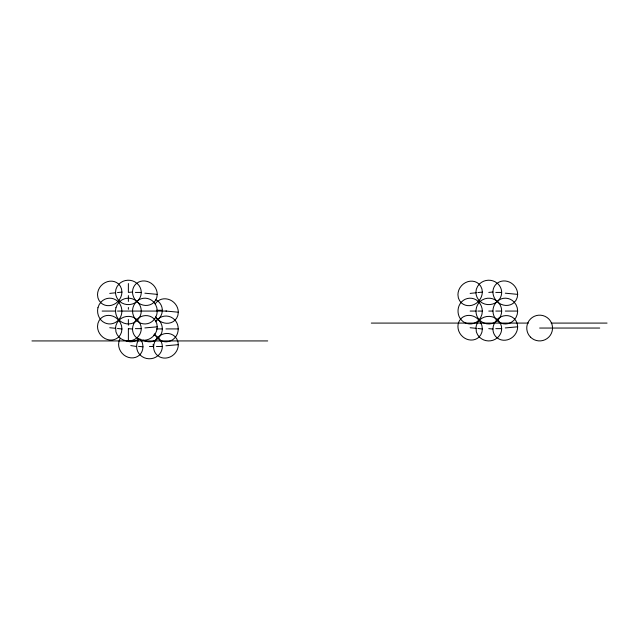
<?xml version="1.0" encoding="UTF-8"?>
<svg xmlns="http://www.w3.org/2000/svg" width="639" height="639" viewBox="0 0 639 639"><rect width="100%" height="100%" fill="white"/><g stroke="black" fill="none" stroke-linecap="round" stroke-linejoin="round"><path stroke-width="0.96" d="M482.349 311.065L481.934 314.404L480.712 317.511L478.771 320.179A12.892 12.213 90 0 1 461.502 320.179C456.845 315.227 456.845 306.904 461.502 301.951A12.892 12.213 -90 0 1 476.239 299.907C480.017 302.311 482.269 306.616 482.349 311.065L477.9 311.065M155.676 321.76A12.892 12.357 -90 0 1 157.21 319.804L159.774 317.751A12.892 12.357 -90 0 1 174.695 319.804C179.407 324.732 179.407 333.103 174.695 338.031A12.892 12.357 -90 0 1 159.774 340.084L157.21 338.031L154.63 333.806M517.654 311.065L517.231 314.404L515.992 317.511L514.028 320.179A12.892 12.357 -90 0 1 499.115 322.232C495.305 319.835 493.004 315.538 492.933 311.065A12.892 12.357 -90 0 1 496.551 301.951L499.115 299.907A12.892 12.357 -90 0 1 514.028 301.951L515.992 304.619L517.231 307.726L517.654 311.065L505.289 311.065M121.937 292.087C121.841 296.56 119.453 300.737 115.835 303.317A12.892 11.566 -46.6 0 1 101.098 302.982L99.157 300.657L97.935 297.846L97.519 294.731A12.892 11.566 -46.6 0 1 105.06 282.638A12.892 11.566 -46.6 0 1 118.367 283.836L120.308 286.16L121.522 288.972L121.937 292.087L117.496 292.566M482.349 292.087C482.245 296.56 479.857 300.737 476.239 303.317A12.892 11.566 -46.6 0 1 461.502 302.982L459.561 300.657L458.347 297.846L457.931 294.731A12.892 11.566 -46.6 0 1 465.464 282.638A12.892 11.566 -46.6 0 1 478.771 283.836L480.712 286.16L481.934 288.972L482.349 292.087L477.9 292.566M132.529 329.029C132.624 324.548 135.045 320.363 138.703 317.839A12.892 11.782 -44.4 0 1 153.624 318.454L155.589 320.818L156.827 323.677L157.242 326.817A12.892 11.782 -44.4 0 1 138.703 339.117L136.147 337.392A12.892 11.782 -44.4 0 1 132.529 329.029L128.375 328.646M153.592 346.881C153.695 342.416 156.076 338.175 159.774 335.691A12.892 11.782 -44.4 0 1 174.695 336.306L176.652 338.67L177.89 341.522L178.313 344.669A12.892 11.782 -44.4 0 1 159.774 356.969L157.21 355.244A12.892 11.782 -44.4 0 1 153.592 346.881L153.072 344.645M155.884 317.751L158.552 319.804A12.892 12.892 0 0 1 162.33 328.917C162.298 334.612 158.272 339.86 152.777 341.37A12.892 12.892 0 0 1 142.992 340.084M492.933 329.029C493.028 324.548 495.449 320.363 499.115 317.839A12.892 11.782 -44.4 0 1 514.028 318.454L515.992 320.818L517.231 323.677L517.654 326.817A12.892 11.782 -44.4 0 1 499.115 339.117L496.551 337.392A12.892 11.782 -44.4 0 1 492.933 329.029L488.779 328.646M501.671 311.065C501.639 316.768 497.613 322.008 492.118 323.518A12.892 12.892 0 0 1 479.665 320.179C473.787 314.516 475.184 303.852 482.333 299.907A12.892 12.892 0 0 1 495.225 299.907L497.893 301.951A12.892 12.892 0 0 1 501.671 311.065L495.784 311.065M121.937 328.965L121.522 332.104L120.308 334.948L118.367 337.288A12.892 11.638 48.2 0 1 105.06 338.59A12.892 11.638 48.2 0 1 97.519 326.473L97.935 323.334L99.157 320.49L101.098 318.15A12.892 11.638 48.2 0 1 118.367 319.915L120.308 322.655L121.522 325.746L121.937 328.965L117.496 328.51M140.364 339.093C144.015 343.718 143.855 351.059 139.43 355.14A12.892 11.638 48.2 0 1 126.123 356.442A12.892 11.638 48.2 0 1 118.59 344.317L119.006 341.186L120.22 338.343M482.349 328.965L481.934 332.104L480.712 334.948L478.771 337.288A12.892 11.638 48.2 0 1 462.708 336.705A12.892 11.638 48.2 0 1 459.561 320.49L461.502 318.15A12.892 11.638 48.2 0 1 478.771 319.915L480.712 322.655L481.934 325.746L482.349 328.965L477.9 328.51M157.242 294.363L156.827 297.486L155.589 300.314L153.624 302.654A12.892 11.71 42.7 0 1 138.703 303.182L136.147 300.993A12.892 11.71 42.7 0 1 136.147 283.732L138.703 282.031A12.892 11.71 42.7 0 1 157.242 294.363L144.885 293.189M155.245 303.924A12.892 11.71 42.7 0 1 157.21 301.584L159.774 299.883A12.892 11.71 42.7 0 1 178.313 312.215L177.89 315.339L176.652 318.166L174.695 320.506A12.892 11.71 42.7 0 1 159.774 321.034L157.21 318.845A12.892 11.71 42.7 0 1 155.676 316.848M517.654 294.363L517.231 297.486L515.992 300.314L514.028 302.654A12.892 11.71 42.7 0 1 499.115 303.182L496.551 300.993A12.892 11.71 42.7 0 1 496.551 283.732L499.115 282.031A12.892 11.71 42.7 0 1 517.654 294.363L505.289 293.189M115.483 328.646L115.923 325.467L117.209 322.503L119.253 319.955A12.892 12.285 0 0 1 131.706 316.776C137.042 318.15 141.219 323.07 141.259 328.646A12.892 12.285 0 0 1 137.489 337.336L134.813 339.285A12.892 12.285 0 0 1 119.253 337.336L117.209 334.788L115.923 331.825L115.715 328.334L109.732 327.719M153.679 334.988C158.656 336.465 162.258 341.322 162.33 346.498A12.892 12.285 0 0 1 158.552 355.188L155.884 357.137A12.892 12.285 0 0 1 140.324 355.188C135.947 351.075 135.252 343.574 139.334 339.037M475.887 328.646L476.327 325.467L477.613 322.503L479.665 319.955A12.892 12.285 0 0 1 492.118 316.776C497.454 318.15 501.623 323.07 501.671 328.646A12.892 12.285 0 0 1 497.893 337.336L495.225 339.285A12.892 12.285 0 0 1 479.665 337.336L477.613 334.788L476.327 331.825L476.119 328.334L470.136 327.719M115.483 292.422L115.923 289.267L117.209 286.32L119.253 283.788A12.892 12.213 0 0 1 134.813 281.847L137.489 283.788A12.892 12.213 0 0 1 137.489 301.057L134.813 302.998A12.892 12.213 0 0 1 121.929 302.998C118.135 300.857 115.555 296.815 115.483 292.422L115.715 292.758L109.732 293.405M475.887 292.422L476.327 289.267L477.613 286.32L479.665 283.788A12.892 12.213 0 0 1 495.225 281.847L497.893 283.788A12.892 12.213 0 0 1 497.893 301.057L495.225 302.998A12.892 12.213 0 0 1 482.333 302.998C478.539 300.857 475.967 296.815 475.887 292.422L476.119 292.758L470.136 293.405M132.529 292.015L128.375 292.422L128.375 283.548M492.933 292.015L488.779 292.422M136.546 346.498L130.795 345.571M155.884 320.85L158.552 318.909A12.892 12.213 0 0 0 158.552 301.64L155.884 299.699M144.885 327.927L157.242 326.817M165.948 345.771L178.313 344.669M505.289 327.927L517.654 326.817M135.38 292.422L141.259 292.422M495.784 292.422L501.671 292.422M156.443 310.274L162.33 310.274M102.144 311.065L115.715 311.065M117.496 311.065L166.635 311.065M470.136 311.065L476.119 311.065M488.779 311.065L492.933 311.065M371.291 323.086L528.461 323.086M551.137 323.086L607.05 323.086M539.643 328.047L599.709 328.047M135.38 328.646L141.259 328.646M495.784 328.646L501.671 328.646M156.443 328.917L162.33 328.917M165.948 328.917L178.313 328.917M31.95 340.93L267.709 340.93M149.438 346.498L153.504 346.498M156.443 346.498L162.33 346.498M165.948 311.041L178.313 312.215M138.559 346.362L143.008 346.817M128.375 295.609L128.375 301.408M128.375 307.487L128.375 309.276M128.375 319.532L128.375 325.179M128.375 328.582L128.375 340.26M138.847 338.606A12.892 12.213 90 0 1 125.396 340.475M97.935 307.726C96.912 312.104 98.063 316.848 101.098 320.179A12.892 12.213 -90 0 0 118.367 320.179C123.886 314.436 122.704 304.06 115.835 299.907A12.892 12.213 -90 0 0 101.098 301.951L99.157 304.619L97.935 307.726M157.242 311.065L156.827 314.404L155.589 317.511L153.624 320.179A12.892 12.357 -90 0 1 138.703 322.232C134.901 319.835 132.6 315.538 132.529 311.065A12.892 12.357 -90 0 1 136.147 301.951L138.703 299.907A12.892 12.357 -90 0 1 153.624 301.951L155.589 304.619L156.827 307.726L157.242 311.065M115.923 307.726C114.82 312.136 116.098 316.92 119.253 320.179A12.892 12.892 0 0 0 131.706 323.518C137.201 322.008 141.227 316.768 141.259 311.065A12.892 12.892 0 0 0 137.489 301.951L134.813 299.907A12.892 12.892 0 0 0 121.929 299.907L119.253 301.951L117.209 304.619L115.923 307.726M530.53 337.16A12.892 12.892 0 0 0 552.088 331.377A12.892 12.892 0 0 0 536.305 315.594A12.892 12.892 0 0 0 530.53 337.16"/></g></svg>
